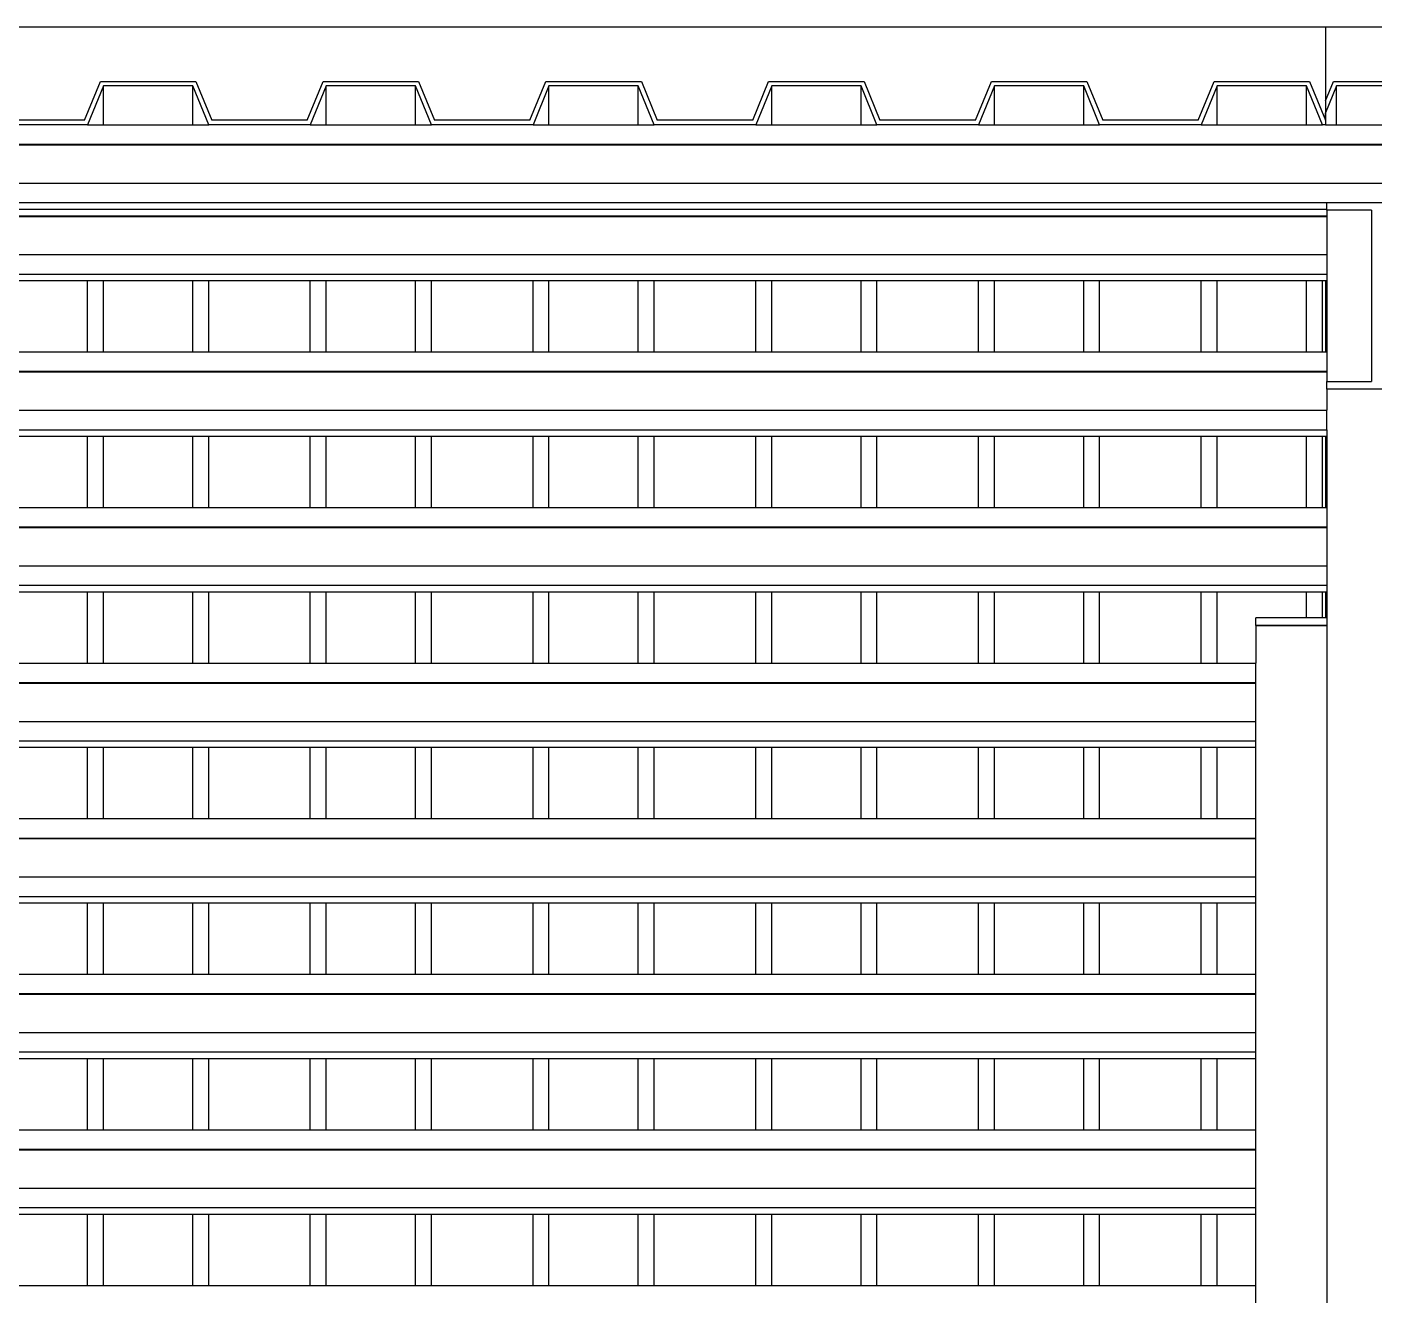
# Model space of a CAD drawing. Extents: x -101 to 101, y -14 to 18.
# Drawn here: x -68.11 to -66.402, y 10.861 to 12.469 of the extents above; entities that cross this region are included whole.
import ezdxf

# ---------------------------------------------------------------- set-up
doc = ezdxf.new("R2010")
doc.units = 0
doc.layers.get('0').update_dxf_attribs({"linetype": 'CONTINUOUS'})

msp = doc.modelspace()

# ---------------------------------------------------------------- linework, layer by layer
for p, q in [((-69.1568, 12.4686), (-66.4638, 12.4686)), ((-66.4638, 12.4686), (-63.7708, 12.4686)), ((-66.4638, 12.4686), (-66.4638, 12.3749)), ((-66.4638, 12.4686), (-66.4638, 12.3502)), ((-68.0373, 12.3502), (-68.0171, 12.3995)), ((-68.0132, 12.3939), (-68.0334, 12.3446)), ((-68.0171, 12.3995), (-67.8961, 12.3995)), ((-68.0132, 12.3446), (-68.0132, 12.3939)), ((-67.9, 12.3939), (-68.0132, 12.3939)), ((-67.9, 12.3446), (-67.9, 12.3939)), ((-67.8798, 12.3446), (-67.9, 12.3939)), ((-67.8961, 12.3995), (-67.8759, 12.3502)), ((-67.7549, 12.3502), (-67.7347, 12.3995)), ((-67.7308, 12.3939), (-67.751, 12.3446)), ((-67.7347, 12.3995), (-67.6137, 12.3995)), ((-67.7308, 12.3446), (-67.7308, 12.3939)), ((-67.6176, 12.3939), (-67.7308, 12.3939)), ((-67.6176, 12.3446), (-67.6176, 12.3939)), ((-67.5974, 12.3446), (-67.6176, 12.3939)), ((-67.6137, 12.3995), (-67.5935, 12.3502)), ((-67.4725, 12.3502), (-67.4523, 12.3995)), ((-67.4484, 12.3939), (-67.4685, 12.3446)), ((-67.4523, 12.3995), (-67.3312, 12.3995)), ((-67.4484, 12.3446), (-67.4484, 12.3939)), ((-67.3352, 12.3939), (-67.4484, 12.3939)), ((-67.3352, 12.3446), (-67.3352, 12.3939)), ((-67.315, 12.3446), (-67.3352, 12.3939)), ((-67.3312, 12.3995), (-67.3111, 12.3502)), ((-67.19, 12.3502), (-67.1699, 12.3995)), ((-67.166, 12.3939), (-67.1861, 12.3446)), ((-67.1699, 12.3995), (-67.0488, 12.3995)), ((-67.166, 12.3446), (-67.166, 12.3939)), ((-67.0527, 12.3939), (-67.166, 12.3939)), ((-67.0527, 12.3446), (-67.0527, 12.3939)), ((-67.0326, 12.3446), (-67.0527, 12.3939)), ((-67.0488, 12.3995), (-67.0287, 12.3502)), ((-66.9076, 12.3502), (-66.8875, 12.3995)), ((-66.8835, 12.3939), (-66.9037, 12.3446)), ((-66.8875, 12.3995), (-66.7664, 12.3995)), ((-66.8835, 12.3446), (-66.8835, 12.3939)), ((-66.7703, 12.3939), (-66.8835, 12.3939)), ((-66.7703, 12.3446), (-66.7703, 12.3939)), ((-66.7502, 12.3446), (-66.7703, 12.3939)), ((-66.7664, 12.3995), (-66.7462, 12.3502)), ((-66.6252, 12.3502), (-66.605, 12.3995)), ((-66.6011, 12.3939), (-66.6213, 12.3446)), ((-66.605, 12.3995), (-66.484, 12.3995)), ((-66.6011, 12.3446), (-66.6011, 12.3939)), ((-66.4879, 12.3939), (-66.6011, 12.3939)), ((-66.4879, 12.3446), (-66.4879, 12.3939)), ((-66.4677, 12.3446), (-66.4879, 12.3939)), ((-66.484, 12.3995), (-66.4638, 12.3502)), ((-66.4638, 12.3749), (-66.4537, 12.3995)), ((-66.4498, 12.3939), (-66.4638, 12.3597)), ((-66.4537, 12.3995), (-66.3327, 12.3995)), ((-66.4498, 12.3446), (-66.4498, 12.3939)), ((-66.3366, 12.3939), (-66.4498, 12.3939)), ((-66.4638, 12.3749), (-66.4638, 12.3597)), ((-68.0373, 12.3502), (-68.1583, 12.3502)), ((-67.7549, 12.3502), (-67.8759, 12.3502)), ((-67.4725, 12.3502), (-67.5935, 12.3502)), ((-67.19, 12.3502), (-67.3111, 12.3502)), ((-66.9076, 12.3502), (-67.0287, 12.3502)), ((-66.6252, 12.3502), (-66.7462, 12.3502)), ((-66.4638, 12.3502), (-66.4638, 12.3597)), ((-66.4638, 12.3502), (-66.4638, 12.3446)), ((-68.0334, 12.3446), (-68.1622, 12.3446)), ((-68.0334, 12.3446), (-68.0132, 12.3446)), ((-68.0132, 12.3446), (-67.9, 12.3446)), ((-67.9, 12.3446), (-67.8798, 12.3446)), ((-67.751, 12.3446), (-67.8798, 12.3446)), ((-67.751, 12.3446), (-67.7308, 12.3446)), ((-67.7308, 12.3446), (-67.6176, 12.3446)), ((-67.6176, 12.3446), (-67.5974, 12.3446)), ((-67.4685, 12.3446), (-67.5974, 12.3446)), ((-67.4685, 12.3446), (-67.4484, 12.3446)), ((-67.4484, 12.3446), (-67.3352, 12.3446)), ((-67.3352, 12.3446), (-67.315, 12.3446)), ((-67.1861, 12.3446), (-67.315, 12.3446)), ((-67.1861, 12.3446), (-67.166, 12.3446)), ((-67.166, 12.3446), (-67.0527, 12.3446)), ((-67.0527, 12.3446), (-67.0326, 12.3446)), ((-66.9037, 12.3446), (-67.0326, 12.3446)), ((-66.9037, 12.3446), (-66.8835, 12.3446)), ((-66.8835, 12.3446), (-66.7703, 12.3446)), ((-66.7703, 12.3446), (-66.7502, 12.3446)), ((-66.6213, 12.3446), (-66.7502, 12.3446)), ((-66.6213, 12.3446), (-66.6011, 12.3446)), ((-66.6011, 12.3446), (-66.4879, 12.3446)), ((-66.4879, 12.3446), (-66.4677, 12.3446)), ((-66.4638, 12.3446), (-66.4677, 12.3446)), ((-66.4638, 12.3446), (-66.4498, 12.3446)), ((-66.4498, 12.3446), (-66.3366, 12.3446)), ((-69.1468, 12.3199), (-51.4623, 12.3199)), ((-69.1468, 12.3191), (-51.4623, 12.3191)), ((-69.1468, 12.2706), (-51.4623, 12.2706)), ((-69.1468, 12.2459), (-66.4623, 12.2459)), ((-69.1468, 12.2377), (-66.4623, 12.2377)), ((-66.4623, 12.2459), (-66.3423, 12.2459)), ((-66.4623, 12.2377), (-66.4623, 12.2459)), ((-66.4623, 12.2363), (-66.4623, 12.2377)), ((-66.4054, 12.2363), (-66.4623, 12.2363)), ((-66.4623, 12.2363), (-66.4623, 12.2292)), ((-66.4054, 12.2363), (-66.4054, 12.0189)), ((-69.1468, 12.2292), (-66.4623, 12.2292)), ((-69.1468, 12.2284), (-66.4623, 12.2284)), ((-66.4623, 12.2292), (-66.4623, 12.2284)), ((-66.4623, 12.2284), (-66.4623, 12.1799)), ((-69.1468, 12.1799), (-66.4623, 12.1799)), ((-66.4623, 12.1799), (-66.4623, 12.1552)), ((-69.1468, 12.1552), (-66.4623, 12.1552)), ((-68.1622, 12.147), (-68.0334, 12.147)), ((-68.0334, 12.0566), (-68.0334, 12.147)), ((-68.0334, 12.147), (-68.0132, 12.147)), ((-68.0132, 12.0566), (-68.0132, 12.147)), ((-68.0132, 12.147), (-67.9, 12.147)), ((-67.9, 12.0566), (-67.9, 12.147)), ((-67.9, 12.147), (-67.8798, 12.147)), ((-67.8798, 12.0566), (-67.8798, 12.147)), ((-67.8798, 12.147), (-67.751, 12.147)), ((-67.751, 12.0566), (-67.751, 12.147)), ((-67.751, 12.147), (-67.7308, 12.147)), ((-67.7308, 12.0566), (-67.7308, 12.147)), ((-67.7308, 12.147), (-67.6176, 12.147)), ((-67.6176, 12.0566), (-67.6176, 12.147)), ((-67.6176, 12.147), (-67.5974, 12.147)), ((-67.5974, 12.0566), (-67.5974, 12.147)), ((-67.5974, 12.147), (-67.4685, 12.147)), ((-67.4685, 12.0566), (-67.4685, 12.147)), ((-67.4685, 12.147), (-67.4484, 12.147)), ((-67.4484, 12.0566), (-67.4484, 12.147)), ((-67.4484, 12.147), (-67.3352, 12.147)), ((-67.3352, 12.0566), (-67.3352, 12.147)), ((-67.3352, 12.147), (-67.315, 12.147)), ((-67.315, 12.0566), (-67.315, 12.147)), ((-67.315, 12.147), (-67.1861, 12.147)), ((-67.1861, 12.0566), (-67.1861, 12.147)), ((-67.1861, 12.147), (-67.166, 12.147)), ((-67.166, 12.0566), (-67.166, 12.147)), ((-67.166, 12.147), (-67.0527, 12.147)), ((-67.0527, 12.0566), (-67.0527, 12.147)), ((-67.0527, 12.147), (-67.0326, 12.147)), ((-67.0326, 12.0566), (-67.0326, 12.147)), ((-67.0326, 12.147), (-66.9037, 12.147)), ((-66.9037, 12.0566), (-66.9037, 12.147)), ((-66.9037, 12.147), (-66.8835, 12.147)), ((-66.8835, 12.0566), (-66.8835, 12.147)), ((-66.8835, 12.147), (-66.7703, 12.147)), ((-66.7703, 12.0566), (-66.7703, 12.147)), ((-66.7703, 12.147), (-66.7502, 12.147)), ((-66.7502, 12.0566), (-66.7502, 12.147)), ((-66.7502, 12.147), (-66.6213, 12.147)), ((-66.6213, 12.0566), (-66.6213, 12.147)), ((-66.6213, 12.147), (-66.6011, 12.147)), ((-66.6011, 12.0566), (-66.6011, 12.147)), ((-66.6011, 12.147), (-66.4879, 12.147)), ((-66.4879, 12.0566), (-66.4879, 12.147)), ((-66.4879, 12.147), (-66.4677, 12.147)), ((-66.4677, 12.0566), (-66.4677, 12.147)), ((-66.4677, 12.147), (-66.4638, 12.147)), ((-66.4638, 12.147), (-66.4638, 12.0566)), ((-66.4638, 12.147), (-66.4623, 12.147)), ((-66.4623, 12.1552), (-66.4623, 12.147)), ((-66.4623, 12.147), (-66.4623, 12.0566)), ((-68.1622, 12.0566), (-68.0334, 12.0566)), ((-68.0334, 12.0566), (-68.0132, 12.0566)), ((-68.0132, 12.0566), (-67.9, 12.0566)), ((-67.9, 12.0566), (-67.8798, 12.0566)), ((-67.8798, 12.0566), (-67.751, 12.0566)), ((-67.751, 12.0566), (-67.7308, 12.0566)), ((-67.7308, 12.0566), (-67.6176, 12.0566)), ((-67.6176, 12.0566), (-67.5974, 12.0566)), ((-67.5974, 12.0566), (-67.4685, 12.0566)), ((-67.4685, 12.0566), (-67.4484, 12.0566)), ((-67.4484, 12.0566), (-67.3352, 12.0566)), ((-67.3352, 12.0566), (-67.315, 12.0566)), ((-67.315, 12.0566), (-67.1861, 12.0566)), ((-67.1861, 12.0566), (-67.166, 12.0566)), ((-67.166, 12.0566), (-67.0527, 12.0566)), ((-67.0527, 12.0566), (-67.0326, 12.0566)), ((-67.0326, 12.0566), (-66.9037, 12.0566)), ((-66.9037, 12.0566), (-66.8835, 12.0566)), ((-66.8835, 12.0566), (-66.7703, 12.0566)), ((-66.7703, 12.0566), (-66.7502, 12.0566)), ((-66.7502, 12.0566), (-66.6213, 12.0566)), ((-66.6213, 12.0566), (-66.6011, 12.0566)), ((-66.6011, 12.0566), (-66.4879, 12.0566)), ((-66.4879, 12.0566), (-66.4677, 12.0566)), ((-66.4677, 12.0566), (-66.4638, 12.0566)), ((-66.4638, 12.0566), (-66.4623, 12.0566)), ((-66.4623, 12.0566), (-66.4623, 12.0319)), ((-69.1468, 12.0319), (-66.4623, 12.0319)), ((-69.1468, 12.0311), (-66.4623, 12.0311)), ((-66.4623, 12.0319), (-66.4623, 12.0311)), ((-66.4623, 12.0311), (-66.4623, 12.0189)), ((-66.4623, 12.0092), (-66.4623, 12.0189)), ((-66.4623, 12.0189), (-66.4054, 12.0189)), ((-66.3423, 12.0092), (-66.4623, 12.0092)), ((-66.4623, 12.0092), (-66.4623, 11.9826)), ((-69.1468, 11.9826), (-66.4623, 11.9826)), ((-66.4623, 11.9579), (-66.4623, 11.9826)), ((-69.1468, 11.9579), (-66.4623, 11.9579)), ((-66.4623, 11.9579), (-66.4623, 11.9497)), ((-68.1622, 11.9497), (-68.0334, 11.9497)), ((-68.0334, 11.8593), (-68.0334, 11.9497)), ((-68.0334, 11.9497), (-68.0132, 11.9497)), ((-68.0132, 11.8593), (-68.0132, 11.9497)), ((-68.0132, 11.9497), (-67.9, 11.9497)), ((-67.9, 11.8593), (-67.9, 11.9497)), ((-67.9, 11.9497), (-67.8798, 11.9497)), ((-67.8798, 11.8593), (-67.8798, 11.9497)), ((-67.8798, 11.9497), (-67.751, 11.9497)), ((-67.751, 11.8593), (-67.751, 11.9497)), ((-67.751, 11.9497), (-67.7308, 11.9497)), ((-67.7308, 11.8593), (-67.7308, 11.9497)), ((-67.7308, 11.9497), (-67.6176, 11.9497)), ((-67.6176, 11.8593), (-67.6176, 11.9497)), ((-67.6176, 11.9497), (-67.5974, 11.9497)), ((-67.5974, 11.8593), (-67.5974, 11.9497)), ((-67.5974, 11.9497), (-67.4685, 11.9497)), ((-67.4685, 11.8593), (-67.4685, 11.9497)), ((-67.4685, 11.9497), (-67.4484, 11.9497)), ((-67.4484, 11.8593), (-67.4484, 11.9497)), ((-67.4484, 11.9497), (-67.3352, 11.9497)), ((-67.3352, 11.8593), (-67.3352, 11.9497)), ((-67.3352, 11.9497), (-67.315, 11.9497)), ((-67.315, 11.8593), (-67.315, 11.9497)), ((-67.315, 11.9497), (-67.1861, 11.9497)), ((-67.1861, 11.8593), (-67.1861, 11.9497)), ((-67.1861, 11.9497), (-67.166, 11.9497)), ((-67.166, 11.8593), (-67.166, 11.9497)), ((-67.166, 11.9497), (-67.0527, 11.9497)), ((-67.0527, 11.8593), (-67.0527, 11.9497)), ((-67.0527, 11.9497), (-67.0326, 11.9497)), ((-67.0326, 11.8593), (-67.0326, 11.9497)), ((-67.0326, 11.9497), (-66.9037, 11.9497)), ((-66.9037, 11.8593), (-66.9037, 11.9497)), ((-66.9037, 11.9497), (-66.8835, 11.9497)), ((-66.8835, 11.8593), (-66.8835, 11.9497)), ((-66.8835, 11.9497), (-66.7703, 11.9497)), ((-66.7703, 11.8593), (-66.7703, 11.9497)), ((-66.7703, 11.9497), (-66.7502, 11.9497)), ((-66.7502, 11.8593), (-66.7502, 11.9497)), ((-66.7502, 11.9497), (-66.6213, 11.9497)), ((-66.6213, 11.8593), (-66.6213, 11.9497)), ((-66.6213, 11.9497), (-66.6011, 11.9497)), ((-66.6011, 11.8593), (-66.6011, 11.9497)), ((-66.6011, 11.9497), (-66.4879, 11.9497)), ((-66.4879, 11.8593), (-66.4879, 11.9497)), ((-66.4879, 11.9497), (-66.4677, 11.9497)), ((-66.4677, 11.8593), (-66.4677, 11.9497)), ((-66.4677, 11.9497), (-66.4638, 11.9497)), ((-66.4638, 11.9497), (-66.4638, 11.8593)), ((-66.4638, 11.9497), (-66.4623, 11.9497)), ((-66.4623, 11.9497), (-66.4623, 11.8593)), ((-68.1622, 11.8593), (-68.0334, 11.8593)), ((-68.0334, 11.8593), (-68.0132, 11.8593)), ((-68.0132, 11.8593), (-67.9, 11.8593)), ((-67.9, 11.8593), (-67.8798, 11.8593)), ((-67.8798, 11.8593), (-67.751, 11.8593)), ((-67.751, 11.8593), (-67.7308, 11.8593)), ((-67.7308, 11.8593), (-67.6176, 11.8593)), ((-67.6176, 11.8593), (-67.5974, 11.8593)), ((-67.5974, 11.8593), (-67.4685, 11.8593)), ((-67.4685, 11.8593), (-67.4484, 11.8593)), ((-67.4484, 11.8593), (-67.3352, 11.8593)), ((-67.3352, 11.8593), (-67.315, 11.8593)), ((-67.315, 11.8593), (-67.1861, 11.8593)), ((-67.1861, 11.8593), (-67.166, 11.8593)), ((-67.166, 11.8593), (-67.0527, 11.8593)), ((-67.0527, 11.8593), (-67.0326, 11.8593)), ((-67.0326, 11.8593), (-66.9037, 11.8593)), ((-66.9037, 11.8593), (-66.8835, 11.8593)), ((-66.8835, 11.8593), (-66.7703, 11.8593)), ((-66.7703, 11.8593), (-66.7502, 11.8593)), ((-66.7502, 11.8593), (-66.6213, 11.8593)), ((-66.6213, 11.8593), (-66.6011, 11.8593)), ((-66.6011, 11.8593), (-66.4879, 11.8593)), ((-66.4879, 11.8593), (-66.4677, 11.8593)), ((-66.4677, 11.8593), (-66.4638, 11.8593)), ((-66.4638, 11.8593), (-66.4623, 11.8593)), ((-66.4623, 11.8593), (-66.4623, 11.8346)), ((-69.1468, 11.8346), (-66.4623, 11.8346)), ((-69.1468, 11.8338), (-66.4623, 11.8338)), ((-66.4623, 11.8346), (-66.4623, 11.8338)), ((-66.4623, 11.8338), (-66.4623, 11.7853)), ((-69.1468, 11.7853), (-66.4623, 11.7853)), ((-66.4623, 11.7853), (-66.4623, 11.7607)), ((-69.1468, 11.7607), (-66.4623, 11.7607)), ((-68.1622, 11.7524), (-68.0334, 11.7524)), ((-68.0334, 11.662), (-68.0334, 11.7524)), ((-68.0334, 11.7524), (-68.0132, 11.7524)), ((-68.0132, 11.662), (-68.0132, 11.7524)), ((-68.0132, 11.7524), (-67.9, 11.7524)), ((-67.9, 11.662), (-67.9, 11.7524)), ((-67.9, 11.7524), (-67.8798, 11.7524)), ((-67.8798, 11.662), (-67.8798, 11.7524)), ((-67.8798, 11.7524), (-67.751, 11.7524)), ((-67.751, 11.662), (-67.751, 11.7524)), ((-67.751, 11.7524), (-67.7308, 11.7524)), ((-67.7308, 11.662), (-67.7308, 11.7524)), ((-67.7308, 11.7524), (-67.6176, 11.7524)), ((-67.6176, 11.662), (-67.6176, 11.7524)), ((-67.6176, 11.7524), (-67.5974, 11.7524)), ((-67.5974, 11.662), (-67.5974, 11.7524)), ((-67.5974, 11.7524), (-67.4685, 11.7524)), ((-67.4685, 11.662), (-67.4685, 11.7524)), ((-67.4685, 11.7524), (-67.4484, 11.7524)), ((-67.4484, 11.662), (-67.4484, 11.7524)), ((-67.4484, 11.7524), (-67.3352, 11.7524)), ((-67.3352, 11.662), (-67.3352, 11.7524)), ((-67.3352, 11.7524), (-67.315, 11.7524)), ((-67.315, 11.662), (-67.315, 11.7524)), ((-67.315, 11.7524), (-67.1861, 11.7524)), ((-67.1861, 11.662), (-67.1861, 11.7524)), ((-67.1861, 11.7524), (-67.166, 11.7524)), ((-67.166, 11.662), (-67.166, 11.7524)), ((-67.166, 11.7524), (-67.0527, 11.7524)), ((-67.0527, 11.662), (-67.0527, 11.7524)), ((-67.0527, 11.7524), (-67.0326, 11.7524)), ((-67.0326, 11.662), (-67.0326, 11.7524)), ((-67.0326, 11.7524), (-66.9037, 11.7524)), ((-66.9037, 11.662), (-66.9037, 11.7524)), ((-66.9037, 11.7524), (-66.8835, 11.7524)), ((-66.8835, 11.662), (-66.8835, 11.7524)), ((-66.8835, 11.7524), (-66.7703, 11.7524)), ((-66.7703, 11.662), (-66.7703, 11.7524)), ((-66.7703, 11.7524), (-66.7502, 11.7524)), ((-66.7502, 11.662), (-66.7502, 11.7524)), ((-66.7502, 11.7524), (-66.6213, 11.7524)), ((-66.6213, 11.662), (-66.6213, 11.7524)), ((-66.6213, 11.7524), (-66.6011, 11.7524)), ((-66.6011, 11.662), (-66.6011, 11.7524)), ((-66.6011, 11.7524), (-66.4879, 11.7524)), ((-66.4879, 11.7194), (-66.4879, 11.7524)), ((-66.4879, 11.7524), (-66.4677, 11.7524)), ((-66.4677, 11.7194), (-66.4677, 11.7524)), ((-66.4677, 11.7524), (-66.4638, 11.7524)), ((-66.4638, 11.7524), (-66.4638, 11.7194)), ((-66.4638, 11.7524), (-66.4623, 11.7524)), ((-66.4623, 11.7607), (-66.4623, 11.7524)), ((-66.4623, 11.7524), (-66.4623, 11.7194)), ((-66.5523, 11.7095), (-66.5523, 11.7194)), ((-66.4879, 11.7194), (-66.5523, 11.7194)), ((-66.4677, 11.7194), (-66.4879, 11.7194)), ((-66.4638, 11.7194), (-66.4677, 11.7194)), ((-66.4623, 11.7194), (-66.4638, 11.7194)), ((-66.4623, 11.7194), (-66.4623, 11.7095)), ((-66.4879, 11.7095), (-66.5523, 11.7095)), ((-66.5523, 11.7095), (-66.5523, 11.7094)), ((-66.5523, 11.7094), (-66.4879, 11.7094)), ((-66.5523, 11.7094), (-66.5523, 11.662)), ((-66.4879, 11.7094), (-66.4879, 11.7095)), ((-66.4677, 11.7095), (-66.4879, 11.7095)), ((-66.4879, 11.7094), (-66.4677, 11.7094)), ((-66.4677, 11.7094), (-66.4677, 11.7095)), ((-66.4638, 11.7095), (-66.4677, 11.7095)), ((-66.4677, 11.7094), (-66.4638, 11.7094)), ((-66.4638, 11.7095), (-66.4638, 11.7094)), ((-66.4623, 11.7095), (-66.4638, 11.7095)), ((-66.4638, 11.7094), (-66.4623, 11.7094)), ((-66.4623, 11.7095), (-66.4623, 11.7094)), ((-66.4623, 11.7094), (-66.4623, 5.7708)), ((-68.1622, 11.662), (-68.0334, 11.662)), ((-68.0334, 11.662), (-68.0132, 11.662)), ((-68.0132, 11.662), (-67.9, 11.662)), ((-67.9, 11.662), (-67.8798, 11.662)), ((-67.8798, 11.662), (-67.751, 11.662)), ((-67.751, 11.662), (-67.7308, 11.662)), ((-67.7308, 11.662), (-67.6176, 11.662)), ((-67.6176, 11.662), (-67.5974, 11.662)), ((-67.5974, 11.662), (-67.4685, 11.662)), ((-67.4685, 11.662), (-67.4484, 11.662)), ((-67.4484, 11.662), (-67.3352, 11.662)), ((-67.3352, 11.662), (-67.315, 11.662)), ((-67.315, 11.662), (-67.1861, 11.662)), ((-67.1861, 11.662), (-67.166, 11.662)), ((-67.166, 11.662), (-67.0527, 11.662)), ((-67.0527, 11.662), (-67.0326, 11.662)), ((-67.0326, 11.662), (-66.9037, 11.662)), ((-66.9037, 11.662), (-66.8835, 11.662)), ((-66.8835, 11.662), (-66.7703, 11.662)), ((-66.7703, 11.662), (-66.7502, 11.662)), ((-66.7502, 11.662), (-66.6213, 11.662)), ((-66.6213, 11.662), (-66.6011, 11.662)), ((-66.6011, 11.662), (-66.5523, 11.662)), ((-66.5523, 11.6374), (-66.5523, 11.662)), ((-69.1468, 11.6374), (-66.5523, 11.6374)), ((-69.1468, 11.6365), (-66.5523, 11.6365)), ((-66.5523, 11.6365), (-66.5523, 11.6374)), ((-66.5523, 11.588), (-66.5523, 11.6365)), ((-69.1468, 11.588), (-66.5523, 11.588)), ((-66.5523, 11.5634), (-66.5523, 11.588)), ((-69.1468, 11.5634), (-66.5523, 11.5634)), ((-68.1622, 11.5552), (-68.0334, 11.5552)), ((-68.0334, 11.4647), (-68.0334, 11.5552)), ((-68.0334, 11.5552), (-68.0132, 11.5552)), ((-68.0132, 11.4647), (-68.0132, 11.5552)), ((-68.0132, 11.5552), (-67.9, 11.5552)), ((-67.9, 11.4647), (-67.9, 11.5552)), ((-67.9, 11.5552), (-67.8798, 11.5552)), ((-67.8798, 11.4647), (-67.8798, 11.5552)), ((-67.8798, 11.5552), (-67.751, 11.5552)), ((-67.751, 11.4647), (-67.751, 11.5552)), ((-67.751, 11.5552), (-67.7308, 11.5552)), ((-67.7308, 11.4647), (-67.7308, 11.5552)), ((-67.7308, 11.5552), (-67.6176, 11.5552)), ((-67.6176, 11.4647), (-67.6176, 11.5552)), ((-67.6176, 11.5552), (-67.5974, 11.5552)), ((-67.5974, 11.4647), (-67.5974, 11.5552)), ((-67.5974, 11.5552), (-67.4685, 11.5552)), ((-67.4685, 11.4647), (-67.4685, 11.5552)), ((-67.4685, 11.5552), (-67.4484, 11.5552)), ((-67.4484, 11.4647), (-67.4484, 11.5552)), ((-67.4484, 11.5552), (-67.3352, 11.5552)), ((-67.3352, 11.4647), (-67.3352, 11.5552)), ((-67.3352, 11.5552), (-67.315, 11.5552)), ((-67.315, 11.4647), (-67.315, 11.5552)), ((-67.315, 11.5552), (-67.1861, 11.5552)), ((-67.1861, 11.4647), (-67.1861, 11.5552)), ((-67.1861, 11.5552), (-67.166, 11.5552)), ((-67.166, 11.4647), (-67.166, 11.5552)), ((-67.166, 11.5552), (-67.0527, 11.5552)), ((-67.0527, 11.4647), (-67.0527, 11.5552)), ((-67.0527, 11.5552), (-67.0326, 11.5552)), ((-67.0326, 11.4647), (-67.0326, 11.5552)), ((-67.0326, 11.5552), (-66.9037, 11.5552)), ((-66.9037, 11.4647), (-66.9037, 11.5552)), ((-66.9037, 11.5552), (-66.8835, 11.5552)), ((-66.8835, 11.4647), (-66.8835, 11.5552)), ((-66.8835, 11.5552), (-66.7703, 11.5552)), ((-66.7703, 11.4647), (-66.7703, 11.5552)), ((-66.7703, 11.5552), (-66.7502, 11.5552)), ((-66.7502, 11.4647), (-66.7502, 11.5552)), ((-66.7502, 11.5552), (-66.6213, 11.5552)), ((-66.6213, 11.4647), (-66.6213, 11.5552)), ((-66.6213, 11.5552), (-66.6011, 11.5552)), ((-66.6011, 11.4647), (-66.6011, 11.5552)), ((-66.6011, 11.5552), (-66.5523, 11.5552)), ((-66.5523, 11.5552), (-66.5523, 11.5634)), ((-66.5523, 11.4647), (-66.5523, 11.5552)), ((-68.1622, 11.4647), (-68.0334, 11.4647)), ((-68.0334, 11.4647), (-68.0132, 11.4647)), ((-68.0132, 11.4647), (-67.9, 11.4647)), ((-67.9, 11.4647), (-67.8798, 11.4647)), ((-67.8798, 11.4647), (-67.751, 11.4647)), ((-67.751, 11.4647), (-67.7308, 11.4647)), ((-67.7308, 11.4647), (-67.6176, 11.4647)), ((-67.6176, 11.4647), (-67.5974, 11.4647)), ((-67.5974, 11.4647), (-67.4685, 11.4647)), ((-67.4685, 11.4647), (-67.4484, 11.4647)), ((-67.4484, 11.4647), (-67.3352, 11.4647)), ((-67.3352, 11.4647), (-67.315, 11.4647)), ((-67.315, 11.4647), (-67.1861, 11.4647)), ((-67.1861, 11.4647), (-67.166, 11.4647)), ((-67.166, 11.4647), (-67.0527, 11.4647)), ((-67.0527, 11.4647), (-67.0326, 11.4647)), ((-67.0326, 11.4647), (-66.9037, 11.4647)), ((-66.9037, 11.4647), (-66.8835, 11.4647)), ((-66.8835, 11.4647), (-66.7703, 11.4647)), ((-66.7703, 11.4647), (-66.7502, 11.4647)), ((-66.7502, 11.4647), (-66.6213, 11.4647)), ((-66.6213, 11.4647), (-66.6011, 11.4647)), ((-66.6011, 11.4647), (-66.5523, 11.4647)), ((-66.5523, 11.4401), (-66.5523, 11.4647)), ((-69.1468, 11.4401), (-66.5523, 11.4401)), ((-69.1468, 11.4393), (-66.5523, 11.4393)), ((-66.5523, 11.4393), (-66.5523, 11.4401)), ((-66.5523, 11.3908), (-66.5523, 11.4393)), ((-69.1468, 11.3908), (-66.5523, 11.3908)), ((-66.5523, 11.3661), (-66.5523, 11.3908)), ((-69.1468, 11.3661), (-66.5523, 11.3661)), ((-66.5523, 11.3579), (-66.5523, 11.3661)), ((-68.1622, 11.3579), (-68.0334, 11.3579)), ((-68.0334, 11.2675), (-68.0334, 11.3579)), ((-68.0334, 11.3579), (-68.0132, 11.3579)), ((-68.0132, 11.2675), (-68.0132, 11.3579)), ((-68.0132, 11.3579), (-67.9, 11.3579)), ((-67.9, 11.2675), (-67.9, 11.3579)), ((-67.9, 11.3579), (-67.8798, 11.3579)), ((-67.8798, 11.2675), (-67.8798, 11.3579)), ((-67.8798, 11.3579), (-67.751, 11.3579)), ((-67.751, 11.2675), (-67.751, 11.3579)), ((-67.751, 11.3579), (-67.7308, 11.3579)), ((-67.7308, 11.2675), (-67.7308, 11.3579)), ((-67.7308, 11.3579), (-67.6176, 11.3579)), ((-67.6176, 11.2675), (-67.6176, 11.3579)), ((-67.6176, 11.3579), (-67.5974, 11.3579)), ((-67.5974, 11.2675), (-67.5974, 11.3579)), ((-67.5974, 11.3579), (-67.4685, 11.3579)), ((-67.4685, 11.2675), (-67.4685, 11.3579)), ((-67.4685, 11.3579), (-67.4484, 11.3579)), ((-67.4484, 11.2675), (-67.4484, 11.3579)), ((-67.4484, 11.3579), (-67.3352, 11.3579)), ((-67.3352, 11.2675), (-67.3352, 11.3579)), ((-67.3352, 11.3579), (-67.315, 11.3579)), ((-67.315, 11.2675), (-67.315, 11.3579)), ((-67.315, 11.3579), (-67.1861, 11.3579)), ((-67.1861, 11.2675), (-67.1861, 11.3579)), ((-67.1861, 11.3579), (-67.166, 11.3579)), ((-67.166, 11.2675), (-67.166, 11.3579)), ((-67.166, 11.3579), (-67.0527, 11.3579)), ((-67.0527, 11.2675), (-67.0527, 11.3579)), ((-67.0527, 11.3579), (-67.0326, 11.3579)), ((-67.0326, 11.2675), (-67.0326, 11.3579)), ((-67.0326, 11.3579), (-66.9037, 11.3579)), ((-66.9037, 11.2675), (-66.9037, 11.3579)), ((-66.9037, 11.3579), (-66.8835, 11.3579)), ((-66.8835, 11.2675), (-66.8835, 11.3579)), ((-66.8835, 11.3579), (-66.7703, 11.3579)), ((-66.7703, 11.2675), (-66.7703, 11.3579)), ((-66.7703, 11.3579), (-66.7502, 11.3579)), ((-66.7502, 11.2675), (-66.7502, 11.3579)), ((-66.7502, 11.3579), (-66.6213, 11.3579)), ((-66.6213, 11.2675), (-66.6213, 11.3579)), ((-66.6213, 11.3579), (-66.6011, 11.3579)), ((-66.6011, 11.2675), (-66.6011, 11.3579)), ((-66.6011, 11.3579), (-66.5523, 11.3579)), ((-66.5523, 11.2675), (-66.5523, 11.3579)), ((-68.1622, 11.2675), (-68.0334, 11.2675)), ((-68.0334, 11.2675), (-68.0132, 11.2675)), ((-68.0132, 11.2675), (-67.9, 11.2675)), ((-67.9, 11.2675), (-67.8798, 11.2675)), ((-67.8798, 11.2675), (-67.751, 11.2675)), ((-67.751, 11.2675), (-67.7308, 11.2675)), ((-67.7308, 11.2675), (-67.6176, 11.2675)), ((-67.6176, 11.2675), (-67.5974, 11.2675)), ((-67.5974, 11.2675), (-67.4685, 11.2675)), ((-67.4685, 11.2675), (-67.4484, 11.2675)), ((-67.4484, 11.2675), (-67.3352, 11.2675)), ((-67.3352, 11.2675), (-67.315, 11.2675)), ((-67.315, 11.2675), (-67.1861, 11.2675)), ((-67.1861, 11.2675), (-67.166, 11.2675)), ((-67.166, 11.2675), (-67.0527, 11.2675)), ((-67.0527, 11.2675), (-67.0326, 11.2675)), ((-67.0326, 11.2675), (-66.9037, 11.2675)), ((-66.9037, 11.2675), (-66.8835, 11.2675)), ((-66.8835, 11.2675), (-66.7703, 11.2675)), ((-66.7703, 11.2675), (-66.7502, 11.2675)), ((-66.7502, 11.2675), (-66.6213, 11.2675)), ((-66.6213, 11.2675), (-66.6011, 11.2675)), ((-66.6011, 11.2675), (-66.5523, 11.2675)), ((-66.5523, 11.2428), (-66.5523, 11.2675)), ((-69.1468, 11.2428), (-66.5523, 11.2428)), ((-69.1468, 11.242), (-66.5523, 11.242)), ((-66.5523, 11.242), (-66.5523, 11.2428)), ((-66.5523, 11.1935), (-66.5523, 11.242)), ((-69.1468, 11.1935), (-66.5523, 11.1935)), ((-66.5523, 11.1688), (-66.5523, 11.1935)), ((-69.1468, 11.1688), (-66.5523, 11.1688)), ((-68.1622, 11.1606), (-68.0334, 11.1606)), ((-68.0334, 11.0702), (-68.0334, 11.1606)), ((-68.0334, 11.1606), (-68.0132, 11.1606)), ((-68.0132, 11.0702), (-68.0132, 11.1606)), ((-68.0132, 11.1606), (-67.9, 11.1606)), ((-67.9, 11.0702), (-67.9, 11.1606)), ((-67.9, 11.1606), (-67.8798, 11.1606)), ((-67.8798, 11.0702), (-67.8798, 11.1606)), ((-67.8798, 11.1606), (-67.751, 11.1606)), ((-67.751, 11.0702), (-67.751, 11.1606)), ((-67.751, 11.1606), (-67.7308, 11.1606)), ((-67.7308, 11.0702), (-67.7308, 11.1606)), ((-67.7308, 11.1606), (-67.6176, 11.1606)), ((-67.6176, 11.0702), (-67.6176, 11.1606)), ((-67.6176, 11.1606), (-67.5974, 11.1606)), ((-67.5974, 11.0702), (-67.5974, 11.1606)), ((-67.5974, 11.1606), (-67.4685, 11.1606)), ((-67.4685, 11.0702), (-67.4685, 11.1606)), ((-67.4685, 11.1606), (-67.4484, 11.1606)), ((-67.4484, 11.0702), (-67.4484, 11.1606)), ((-67.4484, 11.1606), (-67.3352, 11.1606)), ((-67.3352, 11.0702), (-67.3352, 11.1606)), ((-67.3352, 11.1606), (-67.315, 11.1606)), ((-67.315, 11.0702), (-67.315, 11.1606)), ((-67.315, 11.1606), (-67.1861, 11.1606)), ((-67.1861, 11.0702), (-67.1861, 11.1606)), ((-67.1861, 11.1606), (-67.166, 11.1606)), ((-67.166, 11.0702), (-67.166, 11.1606)), ((-67.166, 11.1606), (-67.0527, 11.1606)), ((-67.0527, 11.0702), (-67.0527, 11.1606)), ((-67.0527, 11.1606), (-67.0326, 11.1606)), ((-67.0326, 11.0702), (-67.0326, 11.1606)), ((-67.0326, 11.1606), (-66.9037, 11.1606)), ((-66.9037, 11.0702), (-66.9037, 11.1606)), ((-66.9037, 11.1606), (-66.8835, 11.1606)), ((-66.8835, 11.0702), (-66.8835, 11.1606)), ((-66.8835, 11.1606), (-66.7703, 11.1606)), ((-66.7703, 11.0702), (-66.7703, 11.1606)), ((-66.7703, 11.1606), (-66.7502, 11.1606)), ((-66.7502, 11.0702), (-66.7502, 11.1606)), ((-66.7502, 11.1606), (-66.6213, 11.1606)), ((-66.6213, 11.0702), (-66.6213, 11.1606)), ((-66.6213, 11.1606), (-66.6011, 11.1606)), ((-66.6011, 11.0702), (-66.6011, 11.1606)), ((-66.6011, 11.1606), (-66.5523, 11.1606)), ((-66.5523, 11.1606), (-66.5523, 11.1688)), ((-66.5523, 11.0702), (-66.5523, 11.1606)), ((-68.1622, 11.0702), (-68.0334, 11.0702)), ((-68.0334, 11.0702), (-68.0132, 11.0702)), ((-68.0132, 11.0702), (-67.9, 11.0702)), ((-67.9, 11.0702), (-67.8798, 11.0702)), ((-67.8798, 11.0702), (-67.751, 11.0702)), ((-67.751, 11.0702), (-67.7308, 11.0702)), ((-67.7308, 11.0702), (-67.6176, 11.0702)), ((-67.6176, 11.0702), (-67.5974, 11.0702)), ((-67.5974, 11.0702), (-67.4685, 11.0702)), ((-67.4685, 11.0702), (-67.4484, 11.0702)), ((-67.4484, 11.0702), (-67.3352, 11.0702)), ((-67.3352, 11.0702), (-67.315, 11.0702)), ((-67.315, 11.0702), (-67.1861, 11.0702)), ((-67.1861, 11.0702), (-67.166, 11.0702)), ((-67.166, 11.0702), (-67.0527, 11.0702)), ((-67.0527, 11.0702), (-67.0326, 11.0702)), ((-67.0326, 11.0702), (-66.9037, 11.0702)), ((-66.9037, 11.0702), (-66.8835, 11.0702)), ((-66.8835, 11.0702), (-66.7703, 11.0702)), ((-66.7703, 11.0702), (-66.7502, 11.0702)), ((-66.7502, 11.0702), (-66.6213, 11.0702)), ((-66.6213, 11.0702), (-66.6011, 11.0702)), ((-66.6011, 11.0702), (-66.5523, 11.0702)), ((-66.5523, 11.0455), (-66.5523, 11.0702)), ((-69.1468, 11.0455), (-66.5523, 11.0455)), ((-69.1468, 11.0447), (-66.5523, 11.0447)), ((-66.5523, 11.0447), (-66.5523, 11.0455)), ((-66.5523, 10.9962), (-66.5523, 11.0447)), ((-69.1468, 10.9962), (-66.5523, 10.9962)), ((-66.5523, 10.9715), (-66.5523, 10.9962)), ((-69.1468, 10.9715), (-66.5523, 10.9715)), ((-66.5523, 10.9633), (-66.5523, 10.9715)), ((-68.1622, 10.9633), (-68.0334, 10.9633)), ((-68.0334, 10.8729), (-68.0334, 10.9633)), ((-68.0334, 10.9633), (-68.0132, 10.9633)), ((-68.0132, 10.8729), (-68.0132, 10.9633)), ((-68.0132, 10.9633), (-67.9, 10.9633)), ((-67.9, 10.8729), (-67.9, 10.9633)), ((-67.9, 10.9633), (-67.8798, 10.9633)), ((-67.8798, 10.8729), (-67.8798, 10.9633)), ((-67.8798, 10.9633), (-67.751, 10.9633)), ((-67.751, 10.8729), (-67.751, 10.9633)), ((-67.751, 10.9633), (-67.7308, 10.9633)), ((-67.7308, 10.8729), (-67.7308, 10.9633)), ((-67.7308, 10.9633), (-67.6176, 10.9633)), ((-67.6176, 10.8729), (-67.6176, 10.9633)), ((-67.6176, 10.9633), (-67.5974, 10.9633)), ((-67.5974, 10.8729), (-67.5974, 10.9633)), ((-67.5974, 10.9633), (-67.4685, 10.9633)), ((-67.4685, 10.8729), (-67.4685, 10.9633)), ((-67.4685, 10.9633), (-67.4484, 10.9633)), ((-67.4484, 10.8729), (-67.4484, 10.9633)), ((-67.4484, 10.9633), (-67.3352, 10.9633)), ((-67.3352, 10.8729), (-67.3352, 10.9633)), ((-67.3352, 10.9633), (-67.315, 10.9633)), ((-67.315, 10.8729), (-67.315, 10.9633)), ((-67.315, 10.9633), (-67.1861, 10.9633)), ((-67.1861, 10.8729), (-67.1861, 10.9633)), ((-67.1861, 10.9633), (-67.166, 10.9633)), ((-67.166, 10.8729), (-67.166, 10.9633)), ((-67.166, 10.9633), (-67.0527, 10.9633)), ((-67.0527, 10.8729), (-67.0527, 10.9633)), ((-67.0527, 10.9633), (-67.0326, 10.9633)), ((-67.0326, 10.8729), (-67.0326, 10.9633)), ((-67.0326, 10.9633), (-66.9037, 10.9633)), ((-66.9037, 10.8729), (-66.9037, 10.9633)), ((-66.9037, 10.9633), (-66.8835, 10.9633)), ((-66.8835, 10.8729), (-66.8835, 10.9633)), ((-66.8835, 10.9633), (-66.7703, 10.9633)), ((-66.7703, 10.8729), (-66.7703, 10.9633)), ((-66.7703, 10.9633), (-66.7502, 10.9633)), ((-66.7502, 10.8729), (-66.7502, 10.9633)), ((-66.7502, 10.9633), (-66.6213, 10.9633)), ((-66.6213, 10.8729), (-66.6213, 10.9633)), ((-66.6213, 10.9633), (-66.6011, 10.9633)), ((-66.6011, 10.8729), (-66.6011, 10.9633)), ((-66.6011, 10.9633), (-66.5523, 10.9633)), ((-66.5523, 10.8729), (-66.5523, 10.9633)), ((-68.1622, 10.8729), (-68.0334, 10.8729)), ((-68.0334, 10.8729), (-68.0132, 10.8729)), ((-68.0132, 10.8729), (-67.9, 10.8729)), ((-67.9, 10.8729), (-67.8798, 10.8729)), ((-67.8798, 10.8729), (-67.751, 10.8729)), ((-67.751, 10.8729), (-67.7308, 10.8729)), ((-67.7308, 10.8729), (-67.6176, 10.8729)), ((-67.6176, 10.8729), (-67.5974, 10.8729)), ((-67.5974, 10.8729), (-67.4685, 10.8729)), ((-67.4685, 10.8729), (-67.4484, 10.8729)), ((-67.4484, 10.8729), (-67.3352, 10.8729)), ((-67.3352, 10.8729), (-67.315, 10.8729)), ((-67.315, 10.8729), (-67.1861, 10.8729)), ((-67.1861, 10.8729), (-67.166, 10.8729)), ((-67.166, 10.8729), (-67.0527, 10.8729)), ((-67.0527, 10.8729), (-67.0326, 10.8729)), ((-67.0326, 10.8729), (-66.9037, 10.8729)), ((-66.9037, 10.8729), (-66.8835, 10.8729)), ((-66.8835, 10.8729), (-66.7703, 10.8729)), ((-66.7703, 10.8729), (-66.7502, 10.8729)), ((-66.7502, 10.8729), (-66.6213, 10.8729)), ((-66.6213, 10.8729), (-66.6011, 10.8729)), ((-66.6011, 10.8729), (-66.5523, 10.8729)), ((-66.5523, 10.8482), (-66.5523, 10.8729))]:
    msp.add_line(p, q)

doc.saveas('drawing.dxf')
